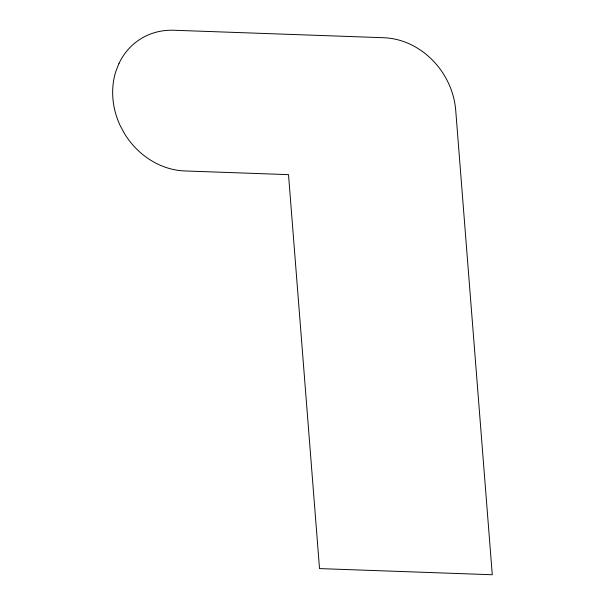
<?xml version="1.0" encoding="UTF-8"?>
<svg xmlns="http://www.w3.org/2000/svg" width="605" height="605" viewBox="0 0 605 605"><rect width="100%" height="100%" fill="white"/><g stroke="black" fill="none" stroke-linecap="round" stroke-linejoin="round"><path stroke-width="0.91" d="M119.011 63.374L115.82 71.488A72.819 64.009 57.5 0 0 120.055 125.333L124.554 133.72A72.819 64.009 57.5 0 0 184.858 170.95L288.517 174.641L319.516 568.594L492.273 574.75L455.731 110.45A72.819 64.009 57.5 0 0 383.751 37.729L173.786 30.25A72.819 64.009 57.5 0 0 119.011 63.374"/></g></svg>
